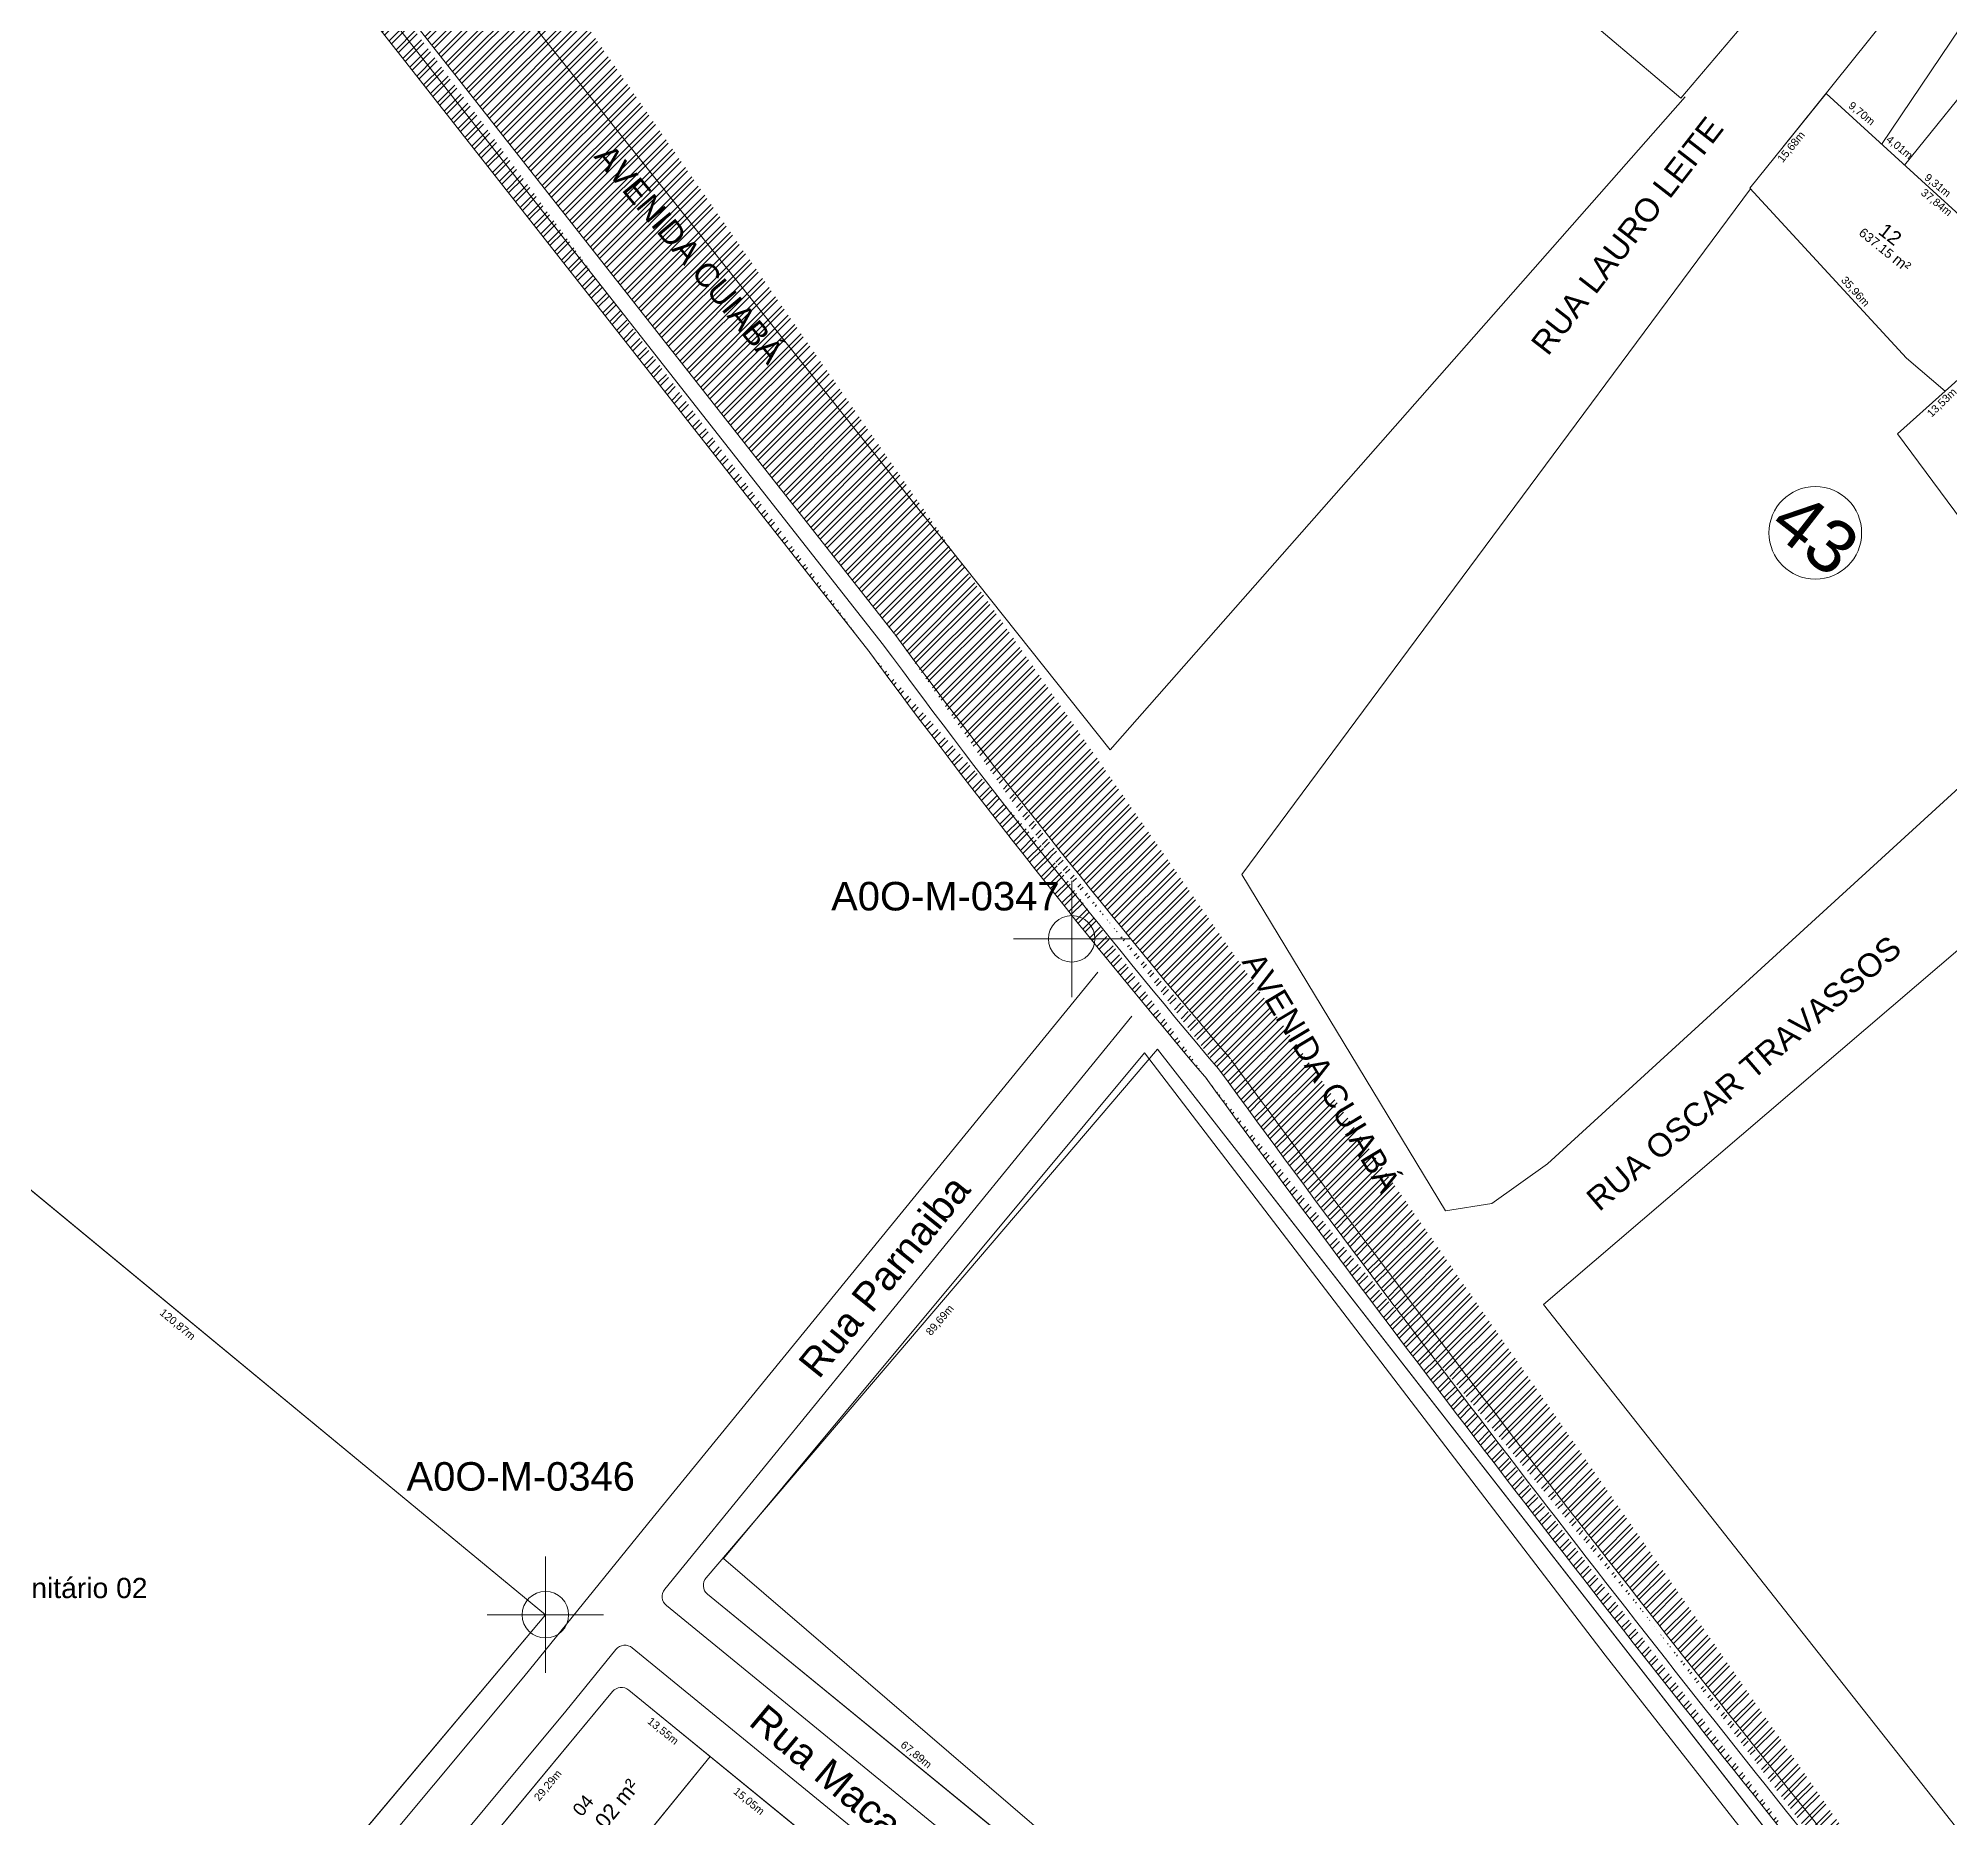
# Model space of a CAD drawing. Header units: metres. Extents: x 3808 to 8215, y 2374 to 6187.
# Drawn here: x 5616.8 to 5863.4, y 3679.8 to 3909.4 of the extents above; entities that cross this region are included whole.
import ezdxf

# ---------------------------------------------------------------- set-up
doc = ezdxf.new("R2010")
doc.units = ezdxf.units.M
doc.linetypes.add('CENTER', pattern=[2, 1.25, -0.25, 0.25, -0.25])
doc.linetypes.add('CONTINUO', pattern=[0])
for name, color, linetype in [('0 - Cotas', 7, 'Continuous'), ('0 - Linhas Quadras', 7, 'Continuous'), ('0 - MEIO FIO 2', 251, 'Continuous'), ('0 - Nome Ruas', 7, 'CENTER'), ('0 - Numero de Lotes', 6, 'Continuous'), ('0 - Número de Quadra', 7, 'CENTER'), ('0 - Área Dos Lotes', 1, 'Continuous'), ('Areas Lotes', 1, 'Continuous'), ('Calçada', 8, 'Continuous'), ('COTAS', 7, 'Continuous'), ('Fluxo', 170, 'Continuous'), ('Lote', 7, 'Continuous'), ('Nome das Ruas', 7, 'Continuous'), ('Nº Lote', 7, 'Continuous'), ('Nº. quadra', 7, 'Continuous'), ('PERIMETRO', 7, 'CONTINUO'), ('POLIGONAL', 3, 'CONTINUO'), ('quadras', 7, 'Continuous')]:
    doc.layers.add(name, color=color, linetype=linetype)
doc.styles.add('Arial', font='arial.ttf')
doc.styles.add('pedro', font='arial.ttf', dxfattribs={"height": 3})
doc.dimstyles.new('Copy(2) of ISO-25', dxfattribs={"dimtxt": 1, "dimasz": 2.5, "dimexe": 1.25, "dimexo": 0.625, "dimgap": 0.2, "dimtad": 1, "dimtoh": 1, "dimlfac": 1, "dimzin": 1, "dimtxsty": 'Arial', "dimblk": 'NONE', "dimcen": 0, "dimse1": 1, "dimse2": 1, "dimsd1": 1, "dimsd2": 1, "dimclrt": 256, "dimaunit": 1, "dimadec": 3, "dimazin": 0, "dimtfac": 1, "dimtmove": 0, "dimatfit": 3, "dimldrblk": 'NONE', "dimfxl": 1, "dimtolj": 1, "dimtzin": 0, "dimarcsym": 0})

# ---------------------------------------------------------------- blocks, each defined once
blk = doc.blocks.new('*D7958')
at = {"layer": 'Defpoints', "color": 0, "linetype": 'Continuous', "transparency": 16777216}
for p in [(5761.16, 3778.97), (5762.85, 3777.52), (5702.93, 3710.74)]:
    blk.add_point(p, dxfattribs=at)
at = {"layer": 'COTAS', "linetype": 'Continuous', "lineweight": 5, "transparency": 16777216, "insert": (5733.13, 3743.93), "char_height": 1, "attachment_point": 5, "rotation": 49.5176, "style": 'Arial'}
blk.add_mtext('\\A1;89,69m', dxfattribs=at)
blk = doc.blocks.new('_None')
blk = doc.blocks.new('*D7959')
at = {"layer": 'Defpoints', "color": 0, "linetype": 'Continuous', "transparency": 16777216}
for p in [(5703.12, 3708.61), (5755.84, 3665.84), (5755.84, 3665.84)]:
    blk.add_point(p, dxfattribs=at)
at = {"layer": 'COTAS', "linetype": 'Continuous', "lineweight": 5, "transparency": 16777216, "insert": (5729.98, 3687.85), "char_height": 1, "attachment_point": 5, "rotation": 320.9499, "style": 'Arial'}
blk.add_mtext('\\A1;67,89m', dxfattribs=at)
blk = doc.blocks.new('*D8008')
at = {"layer": 'Defpoints', "color": 0, "linetype": 'Continuous', "transparency": 16777216}
for p in [(5690.85, 3696.04), (5692.53, 3694.66), (5672.16, 3673.49)]:
    blk.add_point(p, dxfattribs=at)
at = {"layer": 'COTAS', "linetype": 'Continuous', "lineweight": 5, "transparency": 16777216, "insert": (5682.57, 3683.89), "char_height": 1, "attachment_point": 5, "rotation": 50.3597, "style": 'Arial'}
blk.add_mtext('\\A1;29,29m', dxfattribs=at)
blk = doc.blocks.new('*D8009')
at = {"layer": 'Defpoints', "color": 0, "linetype": 'Continuous', "transparency": 16777216}
for p in [(5692.96, 3696.25), (5703.45, 3687.67), (5702.07, 3685.99)]:
    blk.add_point(p, dxfattribs=at)
at = {"layer": 'COTAS', "linetype": 'Continuous', "lineweight": 5, "transparency": 16777216, "insert": (5697.33, 3690.9), "char_height": 1, "attachment_point": 5, "rotation": 320.7324, "style": 'Arial'}
blk.add_mtext('\\A1;13,55m', dxfattribs=at)
blk = doc.blocks.new('*D8010')
at = {"layer": 'Defpoints', "color": 0, "linetype": 'Continuous', "transparency": 16777216}
for p in [(5703.45, 3687.67), (5715.1, 3678.15), (5713.72, 3676.46)]:
    blk.add_point(p, dxfattribs=at)
at = {"layer": 'COTAS', "linetype": 'Continuous', "lineweight": 5, "transparency": 16777216, "insert": (5708.41, 3681.84), "char_height": 1, "attachment_point": 5, "rotation": 320.7324, "style": 'Arial'}
blk.add_mtext('\\A1;15,05m', dxfattribs=at)
blk = doc.blocks.new('*D8032')
at = {"layer": 'Defpoints', "color": 0, "linetype": 'Continuous', "transparency": 16777216}
for p in [(5703.45, 3687.67), (5703.45, 3687.67), (5684.14, 3663.96)]:
    blk.add_point(p, dxfattribs=at)
at = {"layer": 'COTAS', "linetype": 'Continuous', "lineweight": 5, "transparency": 16777216, "insert": (5693.17, 3676.32), "char_height": 1, "attachment_point": 5, "rotation": 50.8344, "style": 'Arial'}
blk.add_mtext('\\A1;30,58m', dxfattribs=at)
blk = doc.blocks.new('*D8033')
at = {"layer": 'Defpoints', "color": 0, "linetype": 'Continuous', "transparency": 16777216}
for p in [(5536.74, 3709.92), (5627.88, 3632.7), (5627.88, 3632.7)]:
    blk.add_point(p, dxfattribs=at)
at = {"layer": 'COTAS', "linetype": 'Continuous', "lineweight": 5, "transparency": 16777216, "insert": (5582.82, 3671.92), "char_height": 1, "attachment_point": 5, "rotation": 319.7275, "style": 'Arial'}
blk.add_mtext('\\A1;119,46m', dxfattribs=at)
blk = doc.blocks.new('*D8034')
at = {"layer": 'Defpoints', "color": 0, "linetype": 'Continuous', "transparency": 16777216}
for p in [(5682.2, 3705.96), (5682.2, 3705.96), (5625.06, 3637.93)]:
    blk.add_point(p, dxfattribs=at)
at = {"layer": 'COTAS', "linetype": 'Continuous', "lineweight": 5, "transparency": 16777216, "insert": (5653.02, 3672.46), "char_height": 1, "attachment_point": 5, "rotation": 49.9763, "style": 'Arial'}
blk.add_mtext('\\A1;88,84m', dxfattribs=at)
blk = doc.blocks.new('*D8036')
at = {"layer": 'Defpoints', "color": 0, "linetype": 'Continuous', "transparency": 16777216}
for p in [(5588.97, 3782.89), (5680.82, 3704.28), (5682.2, 3705.96)]:
    blk.add_point(p, dxfattribs=at)
at = {"layer": 'COTAS', "linetype": 'Continuous', "lineweight": 5, "transparency": 16777216, "insert": (5634.71, 3743.37), "char_height": 1, "attachment_point": 5, "rotation": 320.4704, "style": 'Arial'}
blk.add_mtext('\\A1;120,87m', dxfattribs=at)
blk = doc.blocks.new('*D6315')
at = {"layer": 'Defpoints', "color": 0, "linetype": 'Continuous', "transparency": 16777216}
for p in [(5761.16, 3778.97), (5950.02, 3536.64), (5947.98, 3535.06)]:
    blk.add_point(p, dxfattribs=at)
at = {"layer": 'COTAS', "linetype": 'Continuous', "lineweight": 5, "transparency": 16777216, "insert": (5854.18, 3656.71), "char_height": 1, "attachment_point": 5, "rotation": 307.9315, "style": 'Arial'}
blk.add_mtext('\\A1;307,23m', dxfattribs=at)

msp = doc.modelspace()

# ---------------------------------------------------------------- hatches: boundary and pattern name
at = {"layer": 'Fluxo', "lineweight": 5}
h = msp.add_hatch(dxfattribs=at)
h.set_pattern_fill('ANSI32', color=256, scale=0.15)
h.set_pattern_definition([(45, (-581.274, 256.0805), (-1.01027881, 1.01027881), []), (45, (-580.6005, 256.0805), (-1.01027881, 1.01027881), [])])
edge = h.paths.add_edge_path()
edge.add_arc((6409.322, 3934.822), 605.94, 215.558436, 220.888153)
edge.add_arc((6409.322, 3934.822), 601.94, 215.558436, 220.888153)
edge.add_line((5951.237, 3538.183), (5954.261, 3540.801))
edge.add_arc((10925.118, 7550.386), 6385.997, 217.3930198, 218.3872368)
edge.add_arc((10925.118, 7550.386), 6389.997, 217.3930198, 218.3872368)
edge.add_arc((8022.058, 5423.597), 2788.956, 216.17081, 218.897105)
edge.add_arc((8022.058, 5423.597), 2792.956, 216.17081, 218.897105)
edge.add_arc((6561.25, 4446.689), 1035.746, 216.369866, 220.234553)
edge.add_arc((6561.25, 4446.689), 1039.746, 216.369866, 220.234553)
edge.add_line((5727.223, 3832.546), (5655.544, 3923.802))
edge.add_line((5724.078, 3830.075), (5652.399, 3921.332))
edge.add_line((5655.674, 3923.617), (5438.849, 4274.969))
edge.add_line((5652.27, 3921.517), (5435.445, 4272.868))

# ---------------------------------------------------------------- linework, layer by layer
at = {"layer": '0 - Linhas Quadras', "linetype": 'Continuous', "lineweight": 5}
for p, q in [((5859.567, 3938.083, 0), (5828.658, 3901.65, 0)), ((5841.821, 3895.328, 0), (5871.819, 3932.717, 0)), ((5666.029, 3929.473, 0), (5755.06, 3817.564, 0)), ((5854.544, 3895.688, 0), (5876.836, 3928.794, 0)), ((5828.658, 3901.65, 0), (5798.883, 3926.911, 0)), ((5882.662, 3924.239, 0), (5857.528, 3893.011, 0)), ((5755.06, 3817.564, 0), (5829.219, 3901.827, 0)), ((5847.389, 3902.268, 0), (5837.581, 3890.043, 0)), ((5847.389, 3902.268, 0), (5869.574, 3882.015, 0)), ((5837.635, 3889.984, 0), (5772.044, 3801.469, 0)), ((5837.581, 3890.043, 0), (5857.754, 3868.111, 0)), ((5862.748, 3863.862, 0), (5874.589, 3874.468, 0)), ((5862.748, 3863.862, 0), (5857.754, 3868.111, 0)), ((5862.748, 3863.862, 0), (5856.599, 3858.353, 0)), ((5856.599, 3858.353, 0), (5880.507, 3826.064, 0)), ((5811.445, 3764.154, 0), (5874.133, 3821.496, 0)), ((5879.782, 3804.911, 0), (5810.955, 3746.009, 0)), ((5772.044, 3801.469, 0), (5798.288, 3758.085, 0)), ((5804.267, 3759.052, 0), (5811.445, 3764.154, 0)), ((5798.288, 3758.085, 0), (5804.267, 3759.052, 0)), ((5810.955, 3746.009, 0), (5946.983, 3573.644, 0))]:
    msp.add_line(p, q, dxfattribs=at)
at = {"layer": '0 - MEIO FIO 2', "lineweight": 5}
for p, q in [((5759.482, 3778.482), (5705.152, 3713.233)), ((5818.911, 3700.73), (5759.482, 3778.482)), ((5705.152, 3713.233), (5775.528, 3652.766)), ((5945.046, 3539.762), (5818.911, 3700.73))]:
    msp.add_line(p, q, dxfattribs=at)
at = {"layer": '0 - Número de Quadra', "linetype": 'ByBlock', "lineweight": 5}
msp.add_circle((5846.009, 3845.581, 0), 5.979, dxfattribs=at)
at = {"layer": 'Calçada', "linetype": 'Continuous', "lineweight": 5}
for p, q in [((5684.828, 3693.507), (5691.288, 3701.479)), ((5693.403, 3701.696), (5737.293, 3665.814)), ((5638.16, 3637.559), (5684.828, 3693.507))]:
    msp.add_line(p, q, dxfattribs=at)
at = {"layer": 'Calçada', "linetype": 'Continuous', "lineweight": 5, "flags": 128}
for points in [[(5520.109, 3721.115), (5623.951, 3633.855, 0.4143361), (5626.065, 3634.039), (5632.792, 3642.051), (5679.421, 3697.953), (5696.119, 3718.559), (5753.442, 3788.872)], [(5757.856, 3783.208), (5701.551, 3714.143), (5697.584, 3709.249, 0.4129477), (5697.8, 3707.143), (5741.713, 3671.242), (5746.346, 3667.483)]]:
    msp.add_lwpolyline(points, format="xyb", dxfattribs=at)
at = {"layer": 'Calçada', "linetype": 'Continuous', "lineweight": 5}
msp.add_arc((5692.453, 3700.535), 1.5, 50.73239, 140.98012, dxfattribs=at)
at = {"layer": 'Fluxo', "lineweight": 5}
for p, q in [((5727.223, 3832.546), (5655.544, 3923.802)), ((5724.078, 3830.075), (5652.399, 3921.332)), ((5725.651, 3831.31), (5653.972, 3922.567))]:
    msp.add_line(p, q, dxfattribs=at)
for centre, radius, start, end in [((6561.25, 4446.689), 1035.746, 216.369866, 220.234553), ((6561.25, 4446.689), 1039.746, 216.369866, 220.234553), ((6561.25, 4446.689), 1037.746, 216.369866, 220.234553), ((8022.058, 5423.597), 2792.956, 216.17081, 218.897105), ((8022.058, 5423.597), 2790.956, 216.17081, 218.897105), ((8022.058, 5423.597), 2788.956, 216.17081, 218.897105)]:
    msp.add_arc(centre, radius, start, end, dxfattribs=at)
at = {"layer": 'Lote', "linetype": 'Continuous', "lineweight": 5}
msp.add_line((5684.14, 3663.961), (5703.451, 3687.669), dxfattribs=at)
at = {"layer": 'Lote', "linetype": 'Continuous', "lineweight": 5, "flags": 128}
msp.add_lwpolyline([(5684.14, 3663.961), (5703.451, 3687.669), (5692.957, 3696.248, 0.4123099), (5690.853, 3696.044), (5672.164, 3673.486)], format="xyb", close=True, dxfattribs=at)
msp.add_lwpolyline([(5684.14, 3663.961), (5696.115, 3654.437), (5715.099, 3678.146), (5703.451, 3687.669)], close=True, dxfattribs=at)
at = {"layer": 'PERIMETRO', "linetype": 'Continuous', "lineweight": 5}
for p, q in [((5750.087, 3785.677), (5750.087, 3800.677)), ((5742.587, 3793.177), (5757.587, 3793.177)), ((5682.196, 3698.464), (5682.196, 3713.464)), ((5674.696, 3705.964), (5689.696, 3705.964))]:
    msp.add_line(p, q, dxfattribs=at)
for centre in [(5750.087, 3793.177), (5682.196, 3705.964)]:
    msp.add_circle(centre, 3, dxfattribs=at)
at = {"layer": 'POLIGONAL', "linetype": 'Continuous', "lineweight": 5}
msp.add_line((5588.97, 3782.887), (5682.196, 3705.956), dxfattribs=at)
at = {"layer": 'quadras', "linetype": 'Continuous', "lineweight": 5}
for p, q in [((5588.97, 3782.887), (5682.196, 3705.956)), ((5702.925, 3710.744), (5761.156, 3778.967)), ((5761.156, 3778.967), (5702.925, 3710.744)), ((5950.018, 3536.645), (5761.156, 3778.967)), ((5748.752, 3671.3), (5703.117, 3708.609)), ((5703.117, 3708.609), (5748.752, 3671.3)), ((5625.065, 3637.926), (5682.196, 3705.956)), ((5736.776, 3660.424), (5692.957, 3696.248)), ((5690.853, 3696.044), (5635.809, 3629.603))]:
    msp.add_line(p, q, dxfattribs=at)
at = {"layer": 'quadras', "linetype": 'Continuous', "lineweight": 5, "flags": 128}
for points in [[(5622.946, 3637.746, 0.415486), (5625.065, 3637.926), (5682.196, 3705.956), (5588.97, 3782.887), (5531.803, 3714.966)], [(5622.946, 3637.746, 0.415486), (5625.065, 3637.926), (5682.196, 3705.956), (5588.97, 3782.887), (5531.803, 3714.966)], [(5776.922, 3646.916), (5778.291, 3645.529), (5802.182, 3618.148), (5812.899, 3606.689), (5866.82, 3541.636), (5874.571, 3530.878), (5908.212, 3489.981, 0.4680157), (5910.515, 3489.965), (5950.018, 3536.645), (5761.156, 3778.967), (5702.925, 3710.744, 0.420437), (5703.117, 3708.609), (5748.752, 3671.3), (5755.839, 3665.839)]]:
    msp.add_lwpolyline(points, format="xyb", close=True, dxfattribs=at)
at = {"layer": 'quadras', "linetype": 'Continuous', "lineweight": 5}
for centre, start, end in [((5704.066, 3709.77), 139.51764, 230.73239), ((5704.066, 3709.77), 139.51764, 230.73239), ((5692.008, 3695.087), 50.73239, 140.35974)]:
    msp.add_arc(centre, 1.5, start, end, dxfattribs=at)

# ---------------------------------------------------------------- texts
at = {"layer": '0 - Cotas', "lineweight": 5, "style": 'Arial'}
for s, rotation, p in [('9,70m', 320.93117, (5850.182, 3900.533, 0)), ('15,68m', 50.93117, (5841.8, 3893.276, 0)), ('4,01m', 320.93117, (5855.057, 3896.17, 0)), ('37,84m', 320.93117, (5859.539, 3889.302, 0)), ('35,96m', 312.19269, (5849.26, 3878.122, 0)), ('13,53m', 44.02604, (5860.989, 3860.413, 0))]:
    msp.add_text(s, height=1, rotation=rotation, dxfattribs=at).set_placement(p)
at = {"layer": '0 - Linhas Quadras', "lineweight": 5, "style": 'Arial'}
msp.add_text('9,31m', height=1, rotation=320.93117, dxfattribs=at).set_placement((5859.979, 3891.264, 0))
at = {"layer": '0 - Nome Ruas', "linetype": 'Continuous', "lineweight": 5, "style": 'pedro'}
for s, rotation, p in [('RUA LAURO LEITE', 52.21667, (5811.502, 3868.278, 0)), ('AVENIDA CUIABÁ', 309.86039, (5688.359, 3894.102, 0)), ('RUA OSCAR TRAVASSOS', 40.61229, (5818.127, 3757.89, 0)), ('AVENIDA CUIABÁ', 300.99525, (5771.96, 3790.239, 0))]:
    msp.add_text(s, height=3, rotation=rotation, dxfattribs=at).set_placement(p)
at = {"layer": '0 - Numero de Lotes', "lineweight": 5, "style": 'Arial'}
msp.add_text('12', height=1.8197, rotation=321.92725, dxfattribs=at).set_placement((5853.999, 3884.255, -540.279))
at = {"layer": '0 - Número de Quadra', "linetype": 'Continuous', "lineweight": 5, "style": 'pedro'}
msp.add_text('43', height=6.7786, rotation=321.98538, dxfattribs=at).set_placement((5839.79, 3846.082, 0))
at = {"layer": '0 - Área Dos Lotes', "lineweight": 5, "style": 'Arial'}
for s, height, p in [('637.15 ', 1.2, (5851.507, 3884.105, 0)), ('m²', 1.4, (5855.849, 3880.58, 0))]:
    msp.add_text(s, height=height, rotation=320.93117, dxfattribs=at).set_placement(p)
at = {"layer": 'Areas Lotes', "color": 1, "lineweight": 5, "style": 'Arial'}
msp.add_text('465,02 m²', height=2.0071, rotation=50.94257, dxfattribs=at).set_placement((5686.506, 3673.921))
at = {"layer": 'Nome das Ruas', "lineweight": 5, "style": 'Arial'}
for s, height, rotation, p in [('Rua Parnaiba', 3.68425, 51.12442, (5717.458, 3736.251, 190.804)), ('Rua Macapá', 3.6842, 320.09145, (5708.259, 3691.853, 190.804))]:
    msp.add_text(s, height=height, rotation=rotation, dxfattribs=at).set_placement(p)
at = {"layer": 'Nº Lote', "lineweight": 5, "style": 'Arial'}
msp.add_text('04', height=1.706, rotation=50.94257, dxfattribs=at).set_placement((5686.876, 3679.796, 1.156))
at = {"layer": 'Nº. quadra', "lineweight": 5, "style": 'Arial'}
msp.add_text('Equipamento Comunitário 02', height=2.60834, dxfattribs=at).set_placement((5583.685, 3708.11))
at = {"layer": 'PERIMETRO', "lineweight": 5, "style": 'Arial'}
for s, p in [('A0O-M-0347', (5719.061, 3796.846)), ('A0O-M-0346', (5664.285, 3721.972))]:
    msp.add_text(s, height=3.6842, dxfattribs=at).set_placement(p)

# ---------------------------------------------------------------- dimensions: what is measured, and where the dimension line sits
at = {"layer": 'COTAS', "linetype": 'Continuous', "lineweight": 5}
for p1, p2, distance, picture, middle in [((5588.97, 3782.887), (5682.196, 3705.956), -2.167, '*D8036', (5634.714, 3743.368)), ((5702.925, 3710.7441), (5761.1562, 3778.9665), -2.2304, '*D7958', (5733.1279, 3743.9273)), ((5761.159, 3778.97), (5950.018, 3536.645), -2.585, '*D6315', (5854.181, 3656.711)), ((5536.736, 3709.922), (5627.879, 3632.702), 0, '*D8033', (5582.825, 3671.923)), ((5703.117, 3708.609), (5755.839, 3665.839), 0, '*D7959', (5729.982, 3687.846)), ((5625.065, 3637.926), (5682.196, 3705.956), 0, '*D8034', (5653.017, 3672.456)), ((5692.957, 3696.248), (5703.451, 3687.669), -2.175, '*D8009', (5697.335, 3690.895)), ((5684.14, 3663.961), (5703.451, 3687.669), 0, '*D8032', (5693.174, 3676.321))]:
    dim = msp.add_aligned_dim(p1=p1, p2=p2, distance=distance, dimstyle='Copy(2) of ISO-25', override={"dimpost": 'm'}, dxfattribs=at)
    dim.commit()
    dim.dimension.update_dxf_attribs({"geometry": picture, "text_midpoint": middle})
for base, p1, p2, angle, picture, middle in [((5692.526, 3694.657), (5672.164, 3673.486), (5690.853, 3696.044), 230.35974, '*D8008', (5682.565, 3683.889)), ((5713.723, 3676.462), (5703.451, 3687.669), (5715.099, 3678.146), 140.73239, '*D8010', (5708.406, 3681.844))]:
    dim = msp.add_linear_dim(base=base, p1=p1, p2=p2, angle=angle, dimstyle='Copy(2) of ISO-25', override={"dimpost": 'm', "dimtmove": 1}, dxfattribs=at)
    dim.commit()
    dim.dimension.update_dxf_attribs({"geometry": picture, "text_midpoint": middle})

doc.saveas('drawing.dxf')
